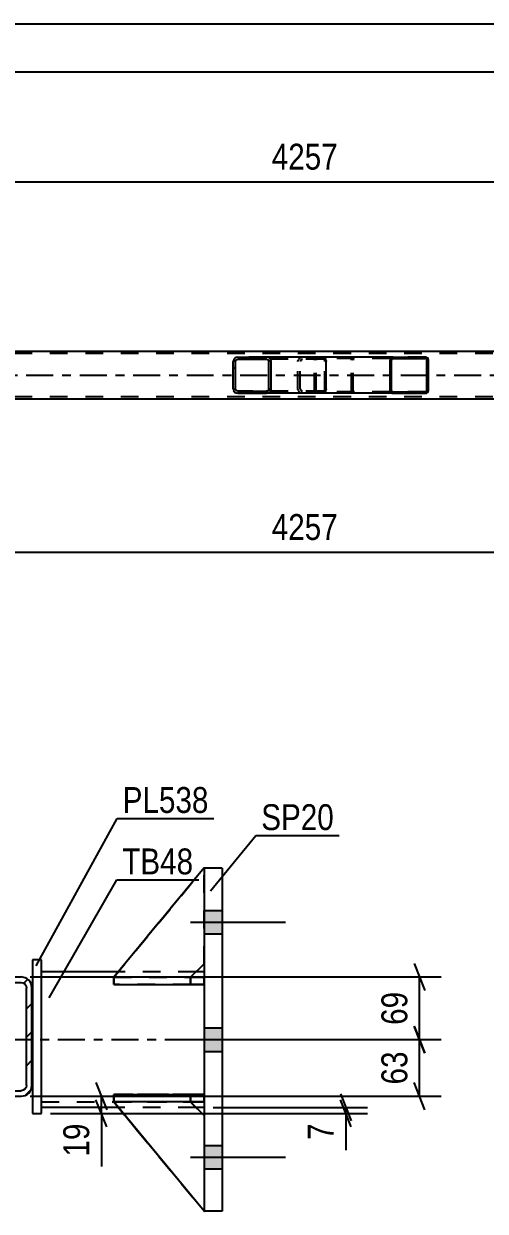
# Model space of a CAD drawing. Header units: millimetres. Extents: x 0 to 841, y 0 to 594.
# Drawn here: x 214.9 to 266, y 152.6 to 284 of the extents above; entities that cross this region are included whole.
import ezdxf

# ---------------------------------------------------------------- set-up
doc = ezdxf.new("R2010")
doc.units = ezdxf.units.MM
doc.linetypes.add('DXK_LINE_DOT2', pattern=[3.9198, 1.9599, -1.9599])
doc.linetypes.add('DXK_LINE_DOT3', pattern=[5.9187, 2.979, -0.9799, 0.9799, -0.9799])
doc.styles.add('Arial Narrow', font='ARIALN.TTF', dxfattribs={"height": 0.2})

# ---------------------------------------------------------------- blocks, each defined once
blk = doc.blocks.new('Part-318885239-6185 - 6049')
at = {"color": 2, "linetype": 'Continuous'}
for p, q in [((729.32, 247.75), (67.2, 247.75)), ((330.32, 242.47), (166.05, 242.47))]:
    blk.add_line(p, q, dxfattribs=at)
at = {"color": 7, "linetype": 'DXK_LINE_DOT2'}
for p, q in [((729.32, 247.51), (67.2, 247.51)), ((729.32, 242.71), (67.2, 242.71))]:
    blk.add_line(p, q, dxfattribs=at)
at = {"color": 7, "linetype": 'DXK_LINE_DOT3'}
blk.add_line((67.2, 245.11), (729.32, 245.11), dxfattribs=at)
blk = doc.blocks.new('Part-318885239-6247 - 6049')
at = {"linetype": 'Continuous'}
h = blk.add_hatch(dxfattribs=at)
h.set_pattern_fill('', scale=0.7, style=0, pattern_type=0)
h.set_pattern_definition([(45, (259.6522, 246.9117), (-1.57154, 1.57154), [])])
h.paths.add_polyline_path([(259.68, 246.79), (259.65, 246.91), (259.58, 247.02), (259.47, 247.08), (259.34, 247.11), (255.76, 247.11), (255.63, 247.08), (255.52, 247.02), (255.45, 246.91), (255.42, 246.79), (255.42, 243.43), (255.45, 243.31), (255.52, 243.2), (255.63, 243.13), (255.76, 243.11), (259.34, 243.11), (259.47, 243.13), (259.58, 243.2), (259.65, 243.31), (259.68, 243.43)])
h.paths.add_polyline_path([(259.49, 243.37), (259.46, 243.32), (259.4, 243.28), (259.34, 243.27), (255.76, 243.27), (255.7, 243.28), (255.64, 243.32), (255.6, 243.37), (255.59, 243.43), (255.59, 246.79), (255.6, 246.85), (255.64, 246.9), (255.7, 246.94), (255.76, 246.95), (259.34, 246.95), (259.4, 246.94), (259.46, 246.9), (259.49, 246.85), (259.51, 246.79), (259.51, 243.43)])
at = {"color": 7, "linetype": 'DXK_LINE_DOT2'}
for p, q in [((247.07, 246.79), (247.08, 246.81)), ((247.07, 243.43), (247.07, 246.79)), ((247.08, 246.81), (247.1, 246.91)), ((247.26, 246.85), (247.24, 246.79)), ((247.24, 243.43), (247.24, 246.79)), ((247.29, 246.9), (247.26, 246.85)), ((247.28, 247.08), (247.41, 247.11)), ((247.35, 246.94), (247.29, 246.9)), ((247.41, 246.95), (247.35, 246.94)), ((248.06, 247.11), (247.41, 247.11)), ((259.34, 246.95), (247.41, 246.95)), ((250.99, 247.11), (251.12, 247.08)), ((251.05, 246.94), (250.99, 246.95)), ((251.11, 246.9), (251.05, 246.94)), ((251.15, 246.85), (251.11, 246.9)), ((251.16, 246.79), (251.15, 246.85)), ((251.16, 243.43), (251.16, 246.79)), ((251.3, 246.91), (251.33, 246.79)), ((251.33, 243.43), (251.33, 246.79)), ((259.34, 247.11), (255.76, 247.11)), ((247.1, 243.31), (247.07, 243.43)), ((247.24, 243.43), (247.26, 243.37)), ((247.26, 243.37), (247.29, 243.32)), ((247.29, 243.32), (247.35, 243.28)), ((247.35, 243.28), (247.41, 243.27)), ((259.34, 243.27), (247.41, 243.27)), ((250.99, 243.27), (251.05, 243.28)), ((251.05, 243.28), (251.11, 243.32)), ((251.11, 243.32), (251.15, 243.37)), ((251.15, 243.37), (251.16, 243.43)), ((251.33, 243.43), (251.3, 243.31)), ((247.41, 243.11), (247.28, 243.13)), ((248.06, 243.11), (247.41, 243.11)), ((251.12, 243.13), (250.99, 243.11)), ((259.34, 243.11), (255.76, 243.11))]:
    blk.add_line(p, q, dxfattribs=at)
at = {"color": 2, "linetype": 'Continuous'}
for p, q in [((255.76, 247.11), (248.06, 247.11)), ((255.45, 246.91), (255.42, 246.79)), ((255.42, 243.43), (255.42, 246.79)), ((255.59, 246.79), (255.6, 246.85)), ((255.59, 243.43), (255.59, 246.79)), ((255.6, 246.85), (255.64, 246.9)), ((255.76, 247.11), (255.63, 247.08)), ((255.64, 246.9), (255.7, 246.94)), ((255.7, 246.94), (255.76, 246.95)), ((255.76, 247.11), (259.34, 247.11)), ((255.76, 246.95), (259.34, 246.95)), ((259.47, 247.08), (259.34, 247.11)), ((259.34, 246.95), (259.4, 246.94)), ((259.4, 246.94), (259.46, 246.9)), ((259.46, 246.9), (259.49, 246.85)), ((259.49, 246.85), (259.51, 246.79)), ((259.51, 243.43), (259.51, 246.79)), ((259.68, 246.79), (259.65, 246.91)), ((259.68, 243.43), (259.68, 246.79)), ((255.42, 243.43), (255.45, 243.31)), ((255.6, 243.37), (255.59, 243.43)), ((255.64, 243.32), (255.6, 243.37)), ((255.7, 243.28), (255.64, 243.32)), ((255.76, 243.27), (255.7, 243.28)), ((255.76, 243.27), (259.34, 243.27)), ((259.4, 243.28), (259.34, 243.27)), ((259.46, 243.32), (259.4, 243.28)), ((259.49, 243.37), (259.46, 243.32)), ((259.51, 243.43), (259.49, 243.37)), ((259.65, 243.31), (259.68, 243.43)), ((255.76, 243.11), (248.06, 243.11)), ((255.63, 243.13), (255.76, 243.11)), ((255.76, 243.11), (259.34, 243.11)), ((259.34, 243.11), (259.47, 243.13))]:
    blk.add_line(p, q, dxfattribs=at)
at = {"color": 7, "linetype": 'DXK_LINE_DOT2'}
for centre, start, end in [((251, 246.78), 24.32, 69.2417), ((247.4, 243.44), 204.32, 249.2417), ((251, 243.44), 290.7583, 335.68)]:
    blk.add_arc(centre, 0.331, start, end, dxfattribs=at)
at = {"color": 2, "linetype": 'Continuous'}
for centre, start, end in [((255.75, 246.78), 110.7583, 155.68), ((259.35, 246.78), 24.32, 69.2417), ((255.75, 243.44), 204.32, 249.2417), ((259.35, 243.44), 290.7583, 335.68)]:
    blk.add_arc(centre, 0.331, start, end, dxfattribs=at)
blk = doc.blocks.new('Part-318885239-6248 - 6049')
at = {"linetype": 'Continuous'}
h = blk.add_hatch(dxfattribs=at)
h.set_pattern_fill('', scale=0.7, style=0, pattern_type=0)
h.set_pattern_definition([(45, (242.2283, 246.8129), (-1.57154, 1.57154), [])])
h.paths.add_polyline_path([(242.27, 246.63), (242.23, 246.81), (242.12, 246.97), (241.96, 247.07), (241.76, 247.11), (238.58, 247.11), (238.39, 247.07), (238.22, 246.97), (238.12, 246.81), (238.08, 246.63), (238.08, 243.59), (238.12, 243.41), (238.22, 243.25), (238.39, 243.15), (238.58, 243.11), (241.76, 243.11), (241.96, 243.15), (242.12, 243.25), (242.23, 243.41), (242.27, 243.59)])
h.paths.add_polyline_path([(242, 243.5), (241.94, 243.42), (241.86, 243.37), (241.76, 243.35), (238.58, 243.35), (238.48, 243.37), (238.4, 243.42), (238.35, 243.5), (238.33, 243.59), (238.33, 246.63), (238.35, 246.72), (238.4, 246.8), (238.48, 246.85), (238.58, 246.87), (241.76, 246.87), (241.86, 246.85), (241.94, 246.8), (242, 246.72), (242.02, 246.63), (242.02, 243.59)])
at = {"color": 2, "linetype": 'Continuous'}
for p, q in [((238.12, 246.81), (238.08, 246.63)), ((238.08, 243.59), (238.08, 246.63)), ((238.33, 246.63), (238.35, 246.72)), ((238.33, 243.59), (238.33, 246.63)), ((238.35, 246.72), (238.4, 246.8)), ((238.58, 247.11), (238.39, 247.07)), ((238.4, 246.8), (238.48, 246.85)), ((238.48, 246.85), (238.58, 246.87)), ((238.58, 247.11), (241.76, 247.11)), ((238.58, 246.87), (241.76, 246.87)), ((248.06, 247.11), (241.76, 247.11)), ((241.96, 247.07), (241.76, 247.11)), ((241.76, 246.87), (241.86, 246.85)), ((241.86, 246.85), (241.94, 246.8)), ((241.94, 246.8), (242, 246.72)), ((242, 246.72), (242.02, 246.63)), ((242.02, 243.59), (242.02, 246.63)), ((242.27, 246.63), (242.23, 246.81)), ((242.27, 243.59), (242.27, 246.63)), ((248.06, 247.11), (248.17, 247.07)), ((248.17, 247.07), (248.26, 246.97)), ((248.26, 246.97), (248.31, 246.81)), ((248.31, 246.81), (248.34, 246.63)), ((248.34, 243.59), (248.34, 246.63)), ((238.08, 243.59), (238.12, 243.41)), ((238.35, 243.5), (238.33, 243.59)), ((238.4, 243.42), (238.35, 243.5)), ((238.48, 243.37), (238.4, 243.42)), ((238.58, 243.35), (238.48, 243.37)), ((238.58, 243.35), (241.76, 243.35)), ((241.86, 243.37), (241.76, 243.35)), ((241.94, 243.42), (241.86, 243.37)), ((242, 243.5), (241.94, 243.42)), ((242.02, 243.59), (242, 243.5)), ((242.23, 243.41), (242.27, 243.59)), ((248.26, 243.25), (248.17, 243.15)), ((248.31, 243.41), (248.26, 243.25)), ((248.34, 243.59), (248.31, 243.41)), ((238.39, 243.15), (238.58, 243.11)), ((238.58, 243.11), (241.76, 243.11)), ((241.76, 243.11), (241.96, 243.15)), ((248.06, 243.11), (241.76, 243.11)), ((248.17, 243.15), (248.06, 243.11))]:
    blk.add_line(p, q, dxfattribs=at)
at = {"color": 7, "linetype": 'DXK_LINE_DOT2'}
for p, q in [((241.76, 247.11), (238.58, 247.11)), ((248.06, 246.87), (238.58, 246.87)), ((245.23, 246.63), (245.27, 246.81)), ((245.23, 243.59), (245.23, 246.63)), ((245.5, 246.72), (245.48, 246.63)), ((245.48, 243.59), (245.48, 246.63)), ((245.55, 246.8), (245.5, 246.72)), ((245.54, 247.07), (245.73, 247.11)), ((245.55, 246.8), (245.57, 246.81)), ((245.57, 246.81), (245.63, 246.85)), ((245.63, 246.85), (245.73, 246.87)), ((247.07, 246.87), (247.07, 247.11)), ((248.12, 246.85), (248.06, 246.87)), ((248.16, 246.8), (248.12, 246.85)), ((248.19, 246.72), (248.16, 246.8)), ((248.2, 246.63), (248.19, 246.72)), ((248.2, 243.59), (248.2, 246.63)), ((248.06, 243.35), (238.58, 243.35)), ((245.27, 243.41), (245.23, 243.59)), ((245.48, 243.59), (245.5, 243.5)), ((245.5, 243.5), (245.55, 243.42)), ((245.55, 243.42), (245.57, 243.41)), ((245.57, 243.41), (245.63, 243.37)), ((245.63, 243.37), (245.73, 243.35)), ((247.07, 243.11), (247.07, 243.35)), ((248.06, 243.35), (248.12, 243.37)), ((248.12, 243.37), (248.16, 243.42)), ((248.16, 243.42), (248.19, 243.5)), ((248.19, 243.5), (248.2, 243.59)), ((241.76, 243.11), (238.58, 243.11)), ((245.73, 243.11), (245.54, 243.15))]:
    blk.add_line(p, q, dxfattribs=at)
at = {"color": 2, "linetype": 'Continuous'}
for centre, start, end in [((238.56, 246.61), 111.1941, 156.1506), ((241.78, 246.61), 23.8494, 68.8059), ((238.56, 243.6), 203.8494, 248.8059), ((241.78, 243.6), 291.1941, 336.1506)]:
    blk.add_arc(centre, 0.492, start, end, dxfattribs=at)
at = {"color": 7, "linetype": 'DXK_LINE_DOT2'}
for centre, start, end in [((245.72, 246.61), 111.1941, 156.1506), ((245.72, 243.6), 203.8494, 248.8059)]:
    blk.add_arc(centre, 0.492, start, end, dxfattribs=at)
blk = doc.blocks.new('Part-318885239-1548 - 1469')
at = {"color": 2, "linetype": 'Continuous'}
for p, q in [((236.84, 190.55), (234.84, 190.55)), ((234.84, 190.55), (234.84, 152.55)), ((236.84, 190.55), (236.84, 152.55)), ((236.84, 152.55), (234.84, 152.55))]:
    blk.add_line(p, q, dxfattribs=at)
blk = doc.blocks.new('Part-318885239-1485 - 1469')
at = {"color": 2, "linetype": 'Continuous'}
for p, q in [((216.84, 180.39), (215.84, 180.39)), ((215.84, 180.39), (215.84, 163.39)), ((216.84, 163.39), (216.84, 180.39)), ((215.84, 163.39), (216.84, 163.39))]:
    blk.add_line(p, q, dxfattribs=at)
blk = doc.blocks.new('Part-318885239-1506 - 1469')
at = {"color": 2, "linetype": 'Continuous'}
for p, q in [((224.84, 164.65), (224.84, 164.65)), ((233.34, 164.65), (224.84, 164.65)), ((234.84, 152.56), (224.84, 164.65)), ((233.34, 164.65), (233.34, 164.65)), ((233.34, 164.65), (234.84, 163.15))]:
    blk.add_line(p, q, dxfattribs=at)
at = {"color": 7, "linetype": 'DXK_LINE_DOT2'}
for p, q in [((224.84, 164.65), (233.34, 164.65)), ((234.84, 152.56), (224.84, 164.65)), ((233.34, 164.65), (234.84, 163.15)), ((234.84, 163.15), (234.84, 152.56))]:
    blk.add_line(p, q, dxfattribs=at)
blk = doc.blocks.new('Part-318885239-1507 - 1469')
at = {"color": 7, "linetype": 'DXK_LINE_DOT2'}
for p, q in [((224.84, 164.65), (233.34, 164.65)), ((234.84, 152.56), (224.84, 164.65)), ((224.84, 164.65), (224.84, 164.65)), ((233.34, 164.65), (224.84, 164.65)), ((224.84, 164.65), (234.84, 152.56)), ((233.34, 164.65), (234.84, 163.15)), ((233.34, 164.65), (233.34, 164.65)), ((234.84, 163.15), (233.34, 164.65)), ((234.84, 163.15), (234.84, 152.56))]:
    blk.add_line(p, q, dxfattribs=at)
blk = doc.blocks.new('Part-318885239-1653 - 1469')
at = {"color": 2, "linetype": 'Continuous'}
for p, q in [((224.84, 165.46), (234.84, 165.46)), ((224.84, 165.46), (224.84, 164.66)), ((234.84, 164.66), (224.84, 164.66)), ((234.84, 165.46), (234.84, 165.46)), ((234.84, 164.66), (234.84, 165.46))]:
    blk.add_line(p, q, dxfattribs=at)
at = {"color": 7, "linetype": 'DXK_LINE_DOT2'}
for p, q in [((233.34, 165.46), (224.84, 165.46)), ((224.84, 164.66), (233.34, 164.66)), ((234.84, 165.46), (233.34, 165.46)), ((233.34, 165.46), (233.34, 164.66)), ((233.34, 164.66), (234.84, 164.66)), ((234.84, 165.46), (234.84, 165.46))]:
    blk.add_line(p, q, dxfattribs=at)
blk = doc.blocks.new('Part-318885239-1508 - 1469')
at = {"color": 2, "linetype": 'Continuous'}
for p, q in [((234.84, 190.56), (224.84, 178.45)), ((234.84, 190.55), (234.84, 190.56)), ((234.84, 190.56), (234.84, 190.56)), ((233.35, 178.46), (234.84, 179.95)), ((226.09, 178.45), (224.84, 178.45)), ((224.84, 178.45), (224.84, 178.45))]:
    blk.add_line(p, q, dxfattribs=at)
at = {"color": 7, "linetype": 'DXK_LINE_DOT2'}
for p, q in [((234.84, 190.56), (224.84, 178.45)), ((234.84, 179.95), (234.84, 190.55)), ((233.34, 178.45), (234.84, 179.95)), ((233.34, 178.45), (224.84, 178.45)), ((233.34, 178.45), (226.09, 178.45)), ((233.34, 178.45), (233.35, 178.46)), ((233.34, 178.45), (233.34, 178.45))]:
    blk.add_line(p, q, dxfattribs=at)
blk = doc.blocks.new('Part-318885239-1685 - 1469')
at = {"linetype": 'Continuous'}
h = blk.add_hatch(dxfattribs=at)
h.set_pattern_fill('', scale=0.7, style=0, pattern_type=0)
h.set_pattern_definition([(45, (215.0508, 165.3843), (-1.57154, 1.57154), [])])
h.paths.add_polyline_path([(214.59, 165.29), (215.05, 165.38), (215.44, 165.64), (215.7, 166.03), (215.79, 166.49), (215.79, 177.29), (215.7, 177.75), (215.44, 178.14), (215.05, 178.4), (214.59, 178.49), (203.79, 178.49), (203.33, 178.4), (202.94, 178.14), (202.68, 177.75), (202.59, 177.29), (202.59, 166.49), (202.68, 166.03), (202.94, 165.64), (203.33, 165.38), (203.79, 165.29)])
h.paths.add_polyline_path([(203.79, 165.89), (203.56, 165.94), (203.37, 166.07), (203.24, 166.26), (203.19, 166.49), (203.19, 177.29), (203.24, 177.52), (203.37, 177.72), (203.56, 177.85), (203.79, 177.89), (214.59, 177.89), (214.82, 177.85), (215.02, 177.72), (215.15, 177.52), (215.19, 177.29), (215.19, 166.49), (215.15, 166.26), (215.02, 166.07), (214.82, 165.94), (214.59, 165.89)])
at = {"color": 2, "linetype": 'Continuous'}
for p, q in [((202.68, 177.75), (202.59, 177.29)), ((203.19, 177.29), (203.24, 177.52)), ((203.24, 177.52), (203.37, 177.72)), ((203.79, 178.49), (203.33, 178.4)), ((203.37, 177.72), (203.56, 177.85)), ((203.56, 177.85), (203.79, 177.89)), ((203.79, 178.49), (214.59, 178.49)), ((203.79, 177.89), (214.59, 177.89)), ((215.05, 178.4), (214.59, 178.49)), ((214.59, 177.89), (214.82, 177.85)), ((214.82, 177.85), (215.02, 177.72)), ((215.02, 177.72), (215.15, 177.52)), ((215.15, 177.52), (215.19, 177.29)), ((215.79, 177.29), (215.7, 177.75)), ((202.59, 166.49), (202.59, 177.29)), ((203.19, 166.49), (203.19, 177.29)), ((215.19, 166.49), (215.19, 177.29)), ((215.79, 166.49), (215.79, 177.29)), ((202.59, 166.49), (202.68, 166.03)), ((203.24, 166.26), (203.19, 166.49)), ((203.37, 166.07), (203.24, 166.26)), ((203.56, 165.94), (203.37, 166.07)), ((203.79, 165.89), (203.56, 165.94)), ((203.79, 165.89), (214.59, 165.89)), ((214.82, 165.94), (214.59, 165.89)), ((215.02, 166.07), (214.82, 165.94)), ((215.15, 166.26), (215.02, 166.07)), ((215.19, 166.49), (215.15, 166.26)), ((215.7, 166.03), (215.79, 166.49)), ((203.33, 165.38), (203.79, 165.29)), ((203.79, 165.29), (214.59, 165.29)), ((214.59, 165.29), (215.05, 165.38))]:
    blk.add_line(p, q, dxfattribs=at)
at = {"color": 7, "linetype": 'DXK_LINE_DOT3'}
blk.add_line((209.19, 171.89), (209.19, 171.89), dxfattribs=at)
at = {"color": 2, "linetype": 'Continuous'}
for centre, start, end in [((203.79, 177.29), 112.5, 157.5), ((214.59, 177.29), 22.5, 67.5), ((203.79, 166.49), 202.5, 247.5), ((214.59, 166.49), 292.5, 337.5)]:
    blk.add_arc(centre, 1.2, start, end, dxfattribs=at)
blk = doc.blocks.new('Bolt-318885239-1633 - 1469')
at = {"linetype": 'Continuous'}
for points in [[(236.84, 183.25), (236.84, 185.85), (234.84, 185.85), (234.84, 183.25)], [(236.84, 183.25), (236.84, 185.85), (234.84, 185.85), (234.84, 183.25)], [(236.84, 183.25), (236.84, 185.85), (234.84, 185.85), (234.84, 183.25)], [(236.84, 170.25), (236.84, 172.85), (234.84, 172.85), (234.84, 170.25)], [(236.84, 170.25), (236.84, 172.85), (234.84, 172.85), (234.84, 170.25)], [(236.84, 157.25), (236.84, 159.85), (234.84, 159.85), (234.84, 157.25)], [(236.84, 157.25), (236.84, 159.85), (234.84, 159.85), (234.84, 157.25)], [(236.84, 157.25), (236.84, 159.85), (234.84, 159.85), (234.84, 157.25)]]:
    blk.add_hatch(color=1, dxfattribs=at).paths.add_polyline_path(points)
at = {"color": 1, "linetype": 'Continuous'}
for p, q in [((234.84, 185.85), (236.84, 185.85)), ((234.84, 185.85), (236.84, 185.85)), ((234.84, 185.85), (236.84, 185.85)), ((233.34, 184.55), (243.84, 184.55)), ((233.34, 184.55), (243.84, 184.55)), ((233.34, 184.55), (243.84, 184.55)), ((234.84, 183.25), (236.84, 183.25)), ((234.84, 183.25), (236.84, 183.25)), ((234.84, 183.25), (236.84, 183.25)), ((234.84, 172.85), (236.84, 172.85)), ((234.84, 172.85), (236.84, 172.85)), ((233.34, 171.55), (243.84, 171.55)), ((233.34, 171.55), (243.84, 171.55)), ((234.84, 170.25), (236.84, 170.25)), ((234.84, 170.25), (236.84, 170.25)), ((234.84, 159.85), (236.84, 159.85)), ((234.84, 159.85), (236.84, 159.85)), ((234.84, 159.85), (236.84, 159.85)), ((233.34, 158.55), (243.84, 158.55)), ((233.34, 158.55), (243.84, 158.55)), ((233.34, 158.55), (243.84, 158.55)), ((234.84, 157.25), (236.84, 157.25)), ((234.84, 157.25), (236.84, 157.25)), ((234.84, 157.25), (236.84, 157.25))]:
    blk.add_line(p, q, dxfattribs=at)
blk = doc.blocks.new('Part-318885239-1650 - 1469')
at = {"color": 7, "linetype": 'DXK_LINE_DOT2'}
for p, q in [((234.84, 190.56), (224.84, 178.45)), ((224.84, 178.45), (234.84, 190.56)), ((234.84, 179.95), (234.84, 190.56)), ((233.34, 178.45), (234.84, 179.95)), ((233.34, 178.45), (234.84, 179.95)), ((224.84, 178.45), (233.34, 178.45)), ((224.84, 178.45), (224.84, 178.45)), ((233.34, 178.45), (224.84, 178.45)), ((233.34, 178.45), (233.34, 178.45))]:
    blk.add_line(p, q, dxfattribs=at)
blk = doc.blocks.new('Part-318885239-1651 - 1469')
at = {"color": 7, "linetype": 'DXK_LINE_DOT2'}
for p, q in [((224.84, 164.66), (224.84, 165.46)), ((224.84, 165.46), (233.34, 165.46)), ((234.84, 165.46), (224.84, 165.46)), ((233.34, 164.66), (224.84, 164.66)), ((224.84, 164.66), (234.84, 164.66)), ((233.34, 164.66), (233.34, 165.46)), ((233.34, 165.46), (234.84, 165.46)), ((234.84, 164.66), (233.34, 164.66)), ((234.84, 164.66), (234.84, 165.46)), ((234.84, 164.66), (234.84, 165.46)), ((234.84, 165.46), (234.84, 165.46)), ((234.84, 164.66), (234.84, 164.66))]:
    blk.add_line(p, q, dxfattribs=at)
blk = doc.blocks.new('Part-318885239-1652 - 1469')
at = {"color": 7, "linetype": 'DXK_LINE_DOT2'}
for p, q in [((224.84, 177.66), (224.84, 178.46)), ((224.84, 178.46), (233.34, 178.46)), ((234.84, 178.46), (224.84, 178.46)), ((233.34, 177.66), (224.84, 177.66)), ((224.84, 177.66), (234.84, 177.66)), ((233.34, 177.66), (233.34, 178.46)), ((233.34, 178.46), (234.84, 178.46)), ((234.84, 177.66), (233.34, 177.66)), ((234.84, 177.66), (234.84, 178.46)), ((234.84, 177.66), (234.84, 178.46)), ((234.84, 178.46), (234.84, 178.46)), ((234.84, 177.66), (234.84, 177.66))]:
    blk.add_line(p, q, dxfattribs=at)
blk = doc.blocks.new('Part-318885239-1654 - 1469')
at = {"color": 2, "linetype": 'Continuous'}
for p, q in [((224.85, 178.46), (224.84, 178.46)), ((224.84, 178.46), (224.84, 177.66)), ((224.84, 177.66), (234.84, 177.66)), ((234.84, 178.46), (226.09, 178.46)), ((234.84, 178.46), (234.84, 178.46)), ((234.84, 178.46), (234.84, 177.66))]:
    blk.add_line(p, q, dxfattribs=at)
at = {"color": 7, "linetype": 'DXK_LINE_DOT2'}
for p, q in [((224.84, 177.66), (233.34, 177.66)), ((226.09, 178.46), (224.85, 178.46)), ((233.34, 178.46), (224.85, 178.46)), ((233.34, 178.46), (234.84, 178.46)), ((233.34, 178.46), (233.34, 177.66)), ((233.34, 177.66), (234.84, 177.66)), ((234.84, 178.46), (234.84, 178.46))]:
    blk.add_line(p, q, dxfattribs=at)
blk = doc.blocks.new('Part-318885239-1694 - 1469')
at = {"color": 2, "linetype": 'Continuous'}
for p, q in [((225.34, 179.05), (216.84, 179.05)), ((234.84, 179.05), (233.95, 179.05)), ((225.33, 164.05), (216.84, 164.05)), ((234.84, 164.05), (233.93, 164.05))]:
    blk.add_line(p, q, dxfattribs=at)
at = {"color": 7, "linetype": 'DXK_LINE_DOT2'}
for p, q in [((216.84, 164.05), (216.84, 179.05)), ((233.95, 179.05), (225.34, 179.05)), ((234.84, 179.05), (234.84, 164.05)), ((234.84, 178.45), (216.84, 178.45)), ((216.84, 164.65), (234.84, 164.65)), ((233.93, 164.05), (225.33, 164.05))]:
    blk.add_line(p, q, dxfattribs=at)
at = {"color": 7, "linetype": 'DXK_LINE_DOT3'}
blk.add_line((206.84, 171.55), (244.84, 171.55), dxfattribs=at)
blk = doc.blocks.new('StraightDimension-318885239-6466 - 6049')
at = {"color": 7, "linetype": 'Continuous'}
blk.add_line((56.98, 278.71), (739.54, 278.71), dxfattribs=at)
blk = doc.blocks.new('StraightDimension-318885239-6503 - 6049')
at = {"color": 7, "linetype": 'Continuous'}
blk.add_line((160.85, 225.52), (331.12, 225.52), dxfattribs=at)
at = {"color": 0}
blk.add_wipeout([(250.25, 226.27), (250.25, 230.47), (241.73, 230.47), (241.73, 226.27)], dxfattribs=at)
at = {"color": 3, "style": 'Arial Narrow'}
blk.add_text('4257', height=2.863, dxfattribs=at).set_placement((242.33, 226.87))
blk = doc.blocks.new('StraightDimension-318885239-6510 - 6049')
at = {"color": 7, "linetype": 'Continuous'}
blk.add_line((56.34, 284.02), (740.18, 284.02), dxfattribs=at)
blk = doc.blocks.new('StraightDimension-318885239-6521 - 6049')
at = {"color": 7, "linetype": 'Continuous'}
blk.add_line((160.85, 266.52), (331.12, 266.52), dxfattribs=at)
at = {"color": 0}
blk.add_wipeout([(250.25, 267.27), (250.25, 271.47), (241.73, 271.47), (241.73, 267.27)], dxfattribs=at)
at = {"color": 3, "style": 'Arial Narrow'}
blk.add_text('4257', height=2.863, dxfattribs=at).set_placement((242.33, 267.87))
blk = doc.blocks.new('StraightDimension-318885239-1749 - 1469')
at = {"color": 7, "linetype": 'Continuous'}
for p, q in [((258.08, 179.99), (259.28, 176.99)), ((215.59, 178.49), (261.08, 178.49)), ((258.68, 171.55), (258.68, 178.49)), ((259.28, 170.05), (258.08, 173.05)), ((243.45, 171.55), (261.08, 171.55))]:
    blk.add_line(p, q, dxfattribs=at)
at = {"color": 0}
blk.add_wipeout([(257.93, 177.45), (253.73, 177.45), (253.73, 172.59), (257.93, 172.59)], dxfattribs=at)
at = {"color": 3, "style": 'Arial Narrow'}
blk.add_text('69', height=2.863, rotation=90.0002, dxfattribs=at).set_placement((257.33, 173.19))
blk = doc.blocks.new('StraightDimension-318885239-1716 - 1469')
at = {"color": 7, "linetype": 'Continuous'}
for p, q in [((249.93, 165.55), (251.13, 162.55)), ((251.13, 161.89), (249.93, 164.89)), ((217.84, 163.39), (252.93, 163.39)), ((235.84, 164.05), (252.93, 164.05)), ((250.53, 163.39), (250.53, 164.05)), ((250.53, 163.39), (250.53, 159.31)), ((250.53, 163.39), (250.53, 159.31))]:
    blk.add_line(p, q, dxfattribs=at)
at = {"color": 0}
blk.add_wipeout([(249.78, 162.87), (245.58, 162.87), (245.58, 159.84), (249.78, 159.84)], dxfattribs=at)
at = {"color": 3, "style": 'Arial Narrow'}
blk.add_text('7', height=2.86, rotation=90.0002, dxfattribs=at).set_placement((249.18, 160.44))
blk = doc.blocks.new('StraightDimension-318885239-1727 - 1469')
at = {"color": 7, "linetype": 'Continuous'}
for p, q in [((222.88, 166.79), (224.08, 163.79)), ((215.59, 165.29), (225.88, 165.29)), ((224.08, 161.89), (222.88, 164.89)), ((223.48, 163.39), (223.48, 165.29)), ((217.84, 163.39), (225.88, 163.39)), ((223.48, 163.39), (223.48, 157.49)), ((223.48, 163.39), (223.48, 157.49))]:
    blk.add_line(p, q, dxfattribs=at)
at = {"color": 0}
blk.add_wipeout([(222.73, 162.87), (218.53, 162.87), (218.53, 158.01), (222.73, 158.01)], dxfattribs=at)
at = {"color": 3, "style": 'Arial Narrow'}
blk.add_text('19', height=2.863, rotation=90.0002, dxfattribs=at).set_placement((222.13, 158.61))
blk = doc.blocks.new('StraightDimension-318885239-1760 - 1469')
at = {"color": 7, "linetype": 'Continuous'}
for p, q in [((258.08, 173.05), (259.28, 170.05)), ((243.45, 171.55), (261.08, 171.55)), ((258.68, 165.29), (258.68, 171.55)), ((259.28, 163.79), (258.08, 166.79)), ((215.59, 165.29), (261.08, 165.29))]:
    blk.add_line(p, q, dxfattribs=at)
at = {"color": 0}
blk.add_wipeout([(257.93, 170.85), (253.73, 170.85), (253.73, 165.99), (257.93, 165.99)], dxfattribs=at)
at = {"color": 3, "style": 'Arial Narrow'}
blk.add_text('63', height=2.863, rotation=90.0002, dxfattribs=at).set_placement((257.33, 166.59))
blk = doc.blocks.new('Mark-318885239-1481 - 1469')
at = {"color": 0}
blk.add_wipeout([(235.34, 196.65), (235.34, 199.65), (225.84, 199.65), (225.84, 196.65)], dxfattribs=at)
blk.add_wipeout([(235.34, 196.65), (235.34, 199.65), (225.84, 199.65), (225.84, 196.65)], dxfattribs=at)
at = {"color": 30, "linetype": 'Continuous'}
for p, q in [((216.27, 179.74), (225.24, 196.05)), ((225.24, 196.05), (235.94, 196.05))]:
    blk.add_line(p, q, dxfattribs=at)
at = {"color": 3, "style": 'Arial Narrow'}
blk.add_text('PL538', height=2.863, dxfattribs=at).set_placement((225.84, 196.65))
blk = doc.blocks.new('Mark-318885239-1544 - 1469')
at = {"color": 0}
blk.add_wipeout([(249.21, 194.75), (249.21, 197.75), (241.17, 197.75), (241.17, 194.75)], dxfattribs=at)
blk.add_wipeout([(249.21, 194.75), (249.21, 197.75), (241.17, 197.75), (241.17, 194.75)], dxfattribs=at)
at = {"color": 30, "linetype": 'Continuous'}
for p, q in [((235.57, 188.03), (240.57, 194.15)), ((240.57, 194.15), (249.81, 194.15))]:
    blk.add_line(p, q, dxfattribs=at)
at = {"color": 3, "style": 'Arial Narrow'}
blk.add_text('SP20', height=2.863, dxfattribs=at).set_placement((241.17, 194.75))
blk = doc.blocks.new('Mark-318885239-1690 - 1469')
at = {"color": 0}
blk.add_wipeout([(233.65, 189.85), (233.65, 192.85), (225.79, 192.85), (225.79, 189.85)], dxfattribs=at)
blk.add_wipeout([(233.65, 189.85), (233.65, 192.85), (225.79, 192.85), (225.79, 189.85)], dxfattribs=at)
at = {"color": 30, "linetype": 'Continuous'}
for p, q in [((217.69, 176.17), (225.19, 189.25)), ((225.19, 189.25), (234.25, 189.25))]:
    blk.add_line(p, q, dxfattribs=at)
at = {"color": 3, "style": 'Arial Narrow'}
blk.add_text('TB48', height=2.863, dxfattribs=at).set_placement((225.79, 189.85))

msp = doc.modelspace()

# ---------------------------------------------------------------- block references
for name in ['StraightDimension-318885239-6466 - 6049', 'Part-318885239-6185 - 6049', 'Part-318885239-6248 - 6049', 'Part-318885239-6247 - 6049', 'StraightDimension-318885239-6503 - 6049', 'Part-318885239-1508 - 1469', 'Part-318885239-1650 - 1469', 'Part-318885239-1548 - 1469', 'Bolt-318885239-1633 - 1469', 'Part-318885239-1485 - 1469', 'Part-318885239-1694 - 1469', 'Part-318885239-1685 - 1469', 'Part-318885239-1652 - 1469', 'Part-318885239-1654 - 1469', 'Part-318885239-1653 - 1469', 'Part-318885239-1651 - 1469', 'Part-318885239-1506 - 1469', 'Part-318885239-1507 - 1469']:
    msp.add_blockref(name, (0, 0))

# ---------------------------------------------------------------- next in the draw order: block references
for name in ['StraightDimension-318885239-6510 - 6049', 'StraightDimension-318885239-1749 - 1469', 'StraightDimension-318885239-1716 - 1469']:
    msp.add_blockref(name, (0, 0))

# ---------------------------------------------------------------- next in the draw order: block references
for name in ['StraightDimension-318885239-6521 - 6049', 'Mark-318885239-1481 - 1469', 'StraightDimension-318885239-1727 - 1469']:
    msp.add_blockref(name, (0, 0))

# ---------------------------------------------------------------- next in the draw order: block references
for name in ['Mark-318885239-1544 - 1469', 'Mark-318885239-1690 - 1469', 'StraightDimension-318885239-1760 - 1469']:
    msp.add_blockref(name, (0, 0))

doc.saveas('drawing.dxf')
